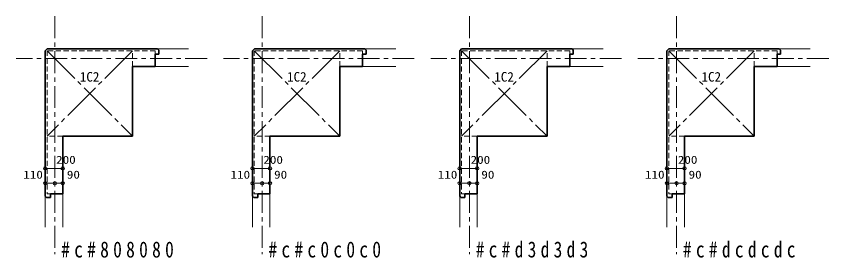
# Model space of a CAD drawing. Units: millimetres, scale not verified. Extents: x -5059 to 4244, y -891 to 1874.
import ezdxf
from ezdxf.enums import TextEntityAlignment as Align

# ---------------------------------------------------------------- set-up
doc = ezdxf.new("R2010")
doc.units = ezdxf.units.MM
doc.header["$LTSCALE"] = 50
doc.header["$PDMODE"] = 32
doc.header["$PDSIZE"] = 40
for name, pattern in [('CHAIN1', [8, 5, -1, 1, -1]), ('CHAIN2', [12, 9, -1, 1, -1]), ('DASHED1', [1.8, 1.2, -0.6])]:
    doc.linetypes.add(name, pattern=pattern)
for name, color, linetype, lineweight in [('1-0_16', 4, 'DASHED1', 9), ('1-1_17', 7, 'CHAIN1', 18), ('1-2_#c#808080', 2, 'Continuous', 35), ('1-3_#c#c0c0c0', 2, 'Continuous', 35), ('1-4_#c#d3d3d3', 2, 'Continuous', 35), ('1-5_#c#dcdcdc', 2, 'Continuous', 35), ('1-9_25', 7, 'Continuous', 18)]:
    doc.layers.add(name, color=color, linetype=linetype, lineweight=lineweight)
doc.layers.add('1-A_26', color=7, linetype='Continuous')
doc.styles.add('ＭＳ ゴシック', font='')
doc.styles.get('ＭＳ ゴシック').set_extended_font_data('MS Gothic')

msp = doc.modelspace()

# ---------------------------------------------------------------- linework, layer by layer
at = {"layer": '1-0_16', "linetype": 'Continuous'}
for p, q in [((-3441.03, 1500.05), (-3086.01, 1500.05)), ((-1068.24, 1500.05), (-713.22, 1500.05)), ((1304.55, 1500.05), (1659.57, 1500.05)), ((3677.33, 1500.05), (4032.35, 1500.05)), ((-3466.88, 1300.05), (-3086.01, 1300.05)), ((-1094.1, 1300.05), (-713.22, 1300.05)), ((1278.69, 1300.05), (1659.57, 1300.05)), ((3651.47, 1300.05), (4032.35, 1300.05)), ((-4726.88, -186.02), (-4726.88, -541.04)), ((-4526.88, -160.17), (-4526.88, -541.04)), ((-2354.1, -186.02), (-2354.1, -541.04)), ((-2154.1, -160.17), (-2154.1, -541.04)), ((18.69, -186.02), (18.69, -541.04)), ((218.69, -160.17), (218.69, -541.04)), ((2391.47, -186.02), (2391.47, -541.04)), ((2591.47, -160.17), (2591.47, -541.04))]:
    msp.add_line(p, q, dxfattribs=at)
at = {"layer": '1-0_16'}
for p, q in [((-3466.88, 1480.05), (-4706.88, 1480.05)), ((-4706.88, 1480.05), (-4706.88, -160.17)), ((-3726.88, 1300.05), (-3726.88, 1480.05)), ((-3466.88, 1440.05), (-3466.88, 1480.05)), ((-1094.1, 1480.05), (-2334.1, 1480.05)), ((-2334.1, 1480.05), (-2334.1, -160.17)), ((-1354.1, 1300.05), (-1354.1, 1480.05)), ((-1094.1, 1440.05), (-1094.1, 1480.05)), ((1278.69, 1480.05), (38.69, 1480.05)), ((38.69, 1480.05), (38.69, -160.17)), ((1018.69, 1300.05), (1018.69, 1480.05)), ((1278.69, 1440.05), (1278.69, 1480.05)), ((3651.47, 1480.05), (2411.47, 1480.05)), ((2411.47, 1480.05), (2411.47, -160.17)), ((3391.47, 1300.05), (3391.47, 1480.05)), ((3651.47, 1440.05), (3651.47, 1480.05)), ((-4526.88, 500.05), (-4706.88, 500.05)), ((-2154.1, 500.05), (-2334.1, 500.05)), ((218.69, 500.05), (38.69, 500.05)), ((2591.47, 500.05), (2411.47, 500.05)), ((-4666.88, -160.17), (-4706.88, -160.17)), ((-2294.1, -160.17), (-2334.1, -160.17)), ((78.69, -160.17), (38.69, -160.17)), ((2451.47, -160.17), (2411.47, -160.17))]:
    msp.add_line(p, q, dxfattribs=at)
at = {"layer": '1-0_16', "linetype": 'CHAIN2'}
for p, q in [((-4706.88, 1480.05), (-3726.88, 500.05)), ((-3726.88, 1480.05), (-4706.88, 500.05)), ((-2334.1, 1480.05), (-1354.1, 500.05)), ((-1354.1, 1480.05), (-2334.1, 500.05)), ((38.69, 1480.05), (1018.69, 500.05)), ((1018.69, 1480.05), (38.69, 500.05)), ((2411.47, 1480.05), (3391.47, 500.05)), ((3391.47, 1480.05), (2411.47, 500.05))]:
    msp.add_line(p, q, dxfattribs=at)
at = {"layer": '1-1_17'}
for p, q in [((-4616.88, 1874.16), (-4616.88, -849.25)), ((-2244.1, 1874.16), (-2244.1, -849.25)), ((128.69, 1874.16), (128.69, -849.25)), ((2501.47, 1874.16), (2501.47, -849.25)), ((-2874.55, 1390.05), (-5059.03, 1390.05)), ((-501.77, 1390.05), (-2686.24, 1390.05)), ((1871.02, 1390.05), (-313.46, 1390.05)), ((4243.8, 1390.05), (2059.33, 1390.05))]:
    msp.add_line(p, q, dxfattribs=at)
at = {"layer": '1-2_#c#808080'}
for p, q in [((-4705.67, 1500.05), (-4726.88, 1478.84)), ((-4705.67, 1500.05), (-3441.03, 1500.05)), ((-3441.03, 1500.05), (-3426.88, 1485.91)), ((-4726.88, 1478.84), (-4726.88, -186.02)), ((-3466.88, 1440.05), (-3466.88, 1300.05)), ((-3466.88, 1440.05), (-3426.88, 1440.05)), ((-3426.88, 1485.91), (-3426.88, 1440.05)), ((-3726.88, 500.05), (-3726.88, 1300.05)), ((-3466.88, 1300.05), (-3726.88, 1300.05)), ((-4526.88, 500.05), (-3726.88, 500.05)), ((-4526.88, 500.05), (-4526.88, -160.17)), ((-4726.88, -186.02), (-4712.74, -200.17)), ((-4666.88, -160.17), (-4526.88, -160.17)), ((-4666.88, -160.17), (-4666.88, -200.17)), ((-4712.74, -200.17), (-4666.88, -200.17))]:
    msp.add_line(p, q, dxfattribs=at)
at = {"layer": '1-3_#c#c0c0c0'}
for p, q in [((-2332.89, 1500.05), (-2354.1, 1478.84)), ((-2332.89, 1500.05), (-1068.24, 1500.05)), ((-1068.24, 1500.05), (-1054.1, 1485.91)), ((-2354.1, 1478.84), (-2354.1, -186.02)), ((-1094.1, 1440.05), (-1094.1, 1300.05)), ((-1094.1, 1440.05), (-1054.1, 1440.05)), ((-1054.1, 1485.91), (-1054.1, 1440.05)), ((-1354.1, 500.05), (-1354.1, 1300.05)), ((-1094.1, 1300.05), (-1354.1, 1300.05)), ((-2154.1, 500.05), (-1354.1, 500.05)), ((-2154.1, 500.05), (-2154.1, -160.17)), ((-2354.1, -186.02), (-2339.96, -200.17)), ((-2294.1, -160.17), (-2154.1, -160.17)), ((-2294.1, -160.17), (-2294.1, -200.17)), ((-2339.96, -200.17), (-2294.1, -200.17))]:
    msp.add_line(p, q, dxfattribs=at)
at = {"layer": '1-4_#c#d3d3d3'}
for p, q in [((39.9, 1500.05), (18.69, 1478.84)), ((39.9, 1500.05), (1304.55, 1500.05)), ((1304.55, 1500.05), (1318.69, 1485.91)), ((18.69, 1478.84), (18.69, -186.02)), ((1278.69, 1440.05), (1278.69, 1300.05)), ((1278.69, 1440.05), (1318.69, 1440.05)), ((1318.69, 1485.91), (1318.69, 1440.05)), ((1018.69, 500.05), (1018.69, 1300.05)), ((1278.69, 1300.05), (1018.69, 1300.05)), ((218.69, 500.05), (1018.69, 500.05)), ((218.69, 500.05), (218.69, -160.17)), ((18.69, -186.02), (32.83, -200.17)), ((78.69, -160.17), (218.69, -160.17)), ((78.69, -160.17), (78.69, -200.17)), ((32.83, -200.17), (78.69, -200.17))]:
    msp.add_line(p, q, dxfattribs=at)
at = {"layer": '1-5_#c#dcdcdc'}
for p, q in [((2412.69, 1500.05), (2391.47, 1478.84)), ((2412.69, 1500.05), (3677.33, 1500.05)), ((3677.33, 1500.05), (3691.47, 1485.91)), ((2391.47, 1478.84), (2391.47, -186.02)), ((3651.47, 1440.05), (3651.47, 1300.05)), ((3651.47, 1440.05), (3691.47, 1440.05)), ((3691.47, 1485.91), (3691.47, 1440.05)), ((3391.47, 500.05), (3391.47, 1300.05)), ((3651.47, 1300.05), (3391.47, 1300.05)), ((2591.47, 500.05), (3391.47, 500.05)), ((2591.47, 500.05), (2591.47, -160.17)), ((2391.47, -186.02), (2405.62, -200.17)), ((2451.47, -160.17), (2591.47, -160.17)), ((2451.47, -160.17), (2451.47, -200.17)), ((2405.62, -200.17), (2451.47, -200.17))]:
    msp.add_line(p, q, dxfattribs=at)
at = {"layer": '1-9_25'}
for p, q in [((-4726.88, 132.06), (-4526.88, 132.06)), ((-2354.1, 132.06), (-2154.1, 132.06)), ((18.69, 132.06), (218.69, 132.06)), ((2391.47, 132.06), (2591.47, 132.06)), ((-4726.88, -37.92), (-4616.88, -37.92)), ((-4616.88, -37.92), (-4526.88, -37.92)), ((-2354.1, -37.92), (-2244.1, -37.92)), ((-2244.1, -37.92), (-2154.1, -37.92)), ((18.69, -37.92), (128.69, -37.92)), ((128.69, -37.92), (218.69, -37.92)), ((2391.47, -37.92), (2501.47, -37.92)), ((2501.47, -37.92), (2591.47, -37.92))]:
    msp.add_line(p, q, dxfattribs=at)
for p in [(-4726.88, 132.06), (-4526.88, 132.06), (-2354.1, 132.06), (-2154.1, 132.06), (18.69, 132.06), (218.69, 132.06), (2391.47, 132.06), (2591.47, 132.06), (-4726.88, -37.92), (-4616.88, -37.92), (-4526.88, -37.92), (-2354.1, -37.92), (-2244.1, -37.92), (-2154.1, -37.92), (18.69, -37.92), (128.69, -37.92), (218.69, -37.92), (2391.47, -37.92), (2501.47, -37.92), (2591.47, -37.92)]:
    msp.add_point(p, dxfattribs=at)

# ---------------------------------------------------------------- texts
at = {"layer": '1-9_25', "style": 'ＭＳ ゴシック', "width": 1.2}
for s, p in [('200', (-4602.64, 157.06)), ('200', (-2229.86, 157.06)), ('200', (142.93, 157.06)), ('200', (2515.71, 157.06)), ('110', (-4978.73, -12.92)), ('90', (-4479.57, -12.92)), ('110', (-2605.94, -12.92)), ('90', (-2106.79, -12.92)), ('110', (-233.16, -12.92)), ('90', (266, -12.92)), ('110', (2139.63, -12.92)), ('90', (2638.78, -12.92))]:
    msp.add_text(s, height=91.64, dxfattribs=at).set_placement(p, align=Align.BOTTOM_LEFT)
at = {"layer": '1-A_26', "style": 'ＭＳ ゴシック'}
for p in [(-4331.52, 1092.86), (-1958.73, 1092.86), (414.05, 1092.86), (2786.84, 1092.86)]:
    msp.add_text('1C2', height=110, dxfattribs=at).set_placement(p, align=Align.BOTTOM_LEFT)
at = {"layer": '1-A_26', "color": 3, "char_height": 183.3, "attachment_point": 7, "style": 'ＭＳ ゴシック'}
for s, insert in [('\\T1.49;\\W0.8;#c#808080', (-4544, -890.97)), ('\\T1.49;\\W0.8;#c#c0c0c0', (-2171.22, -890.97)), ('\\T1.49;\\W0.8;#c#d3d3d3', (201.57, -890.97)), ('\\T1.49;\\W0.8;#c#dcdcdc', (2574.36, -890.97))]:
    msp.add_mtext(s, dxfattribs=dict(at, insert=insert))

doc.saveas('drawing.dxf')
